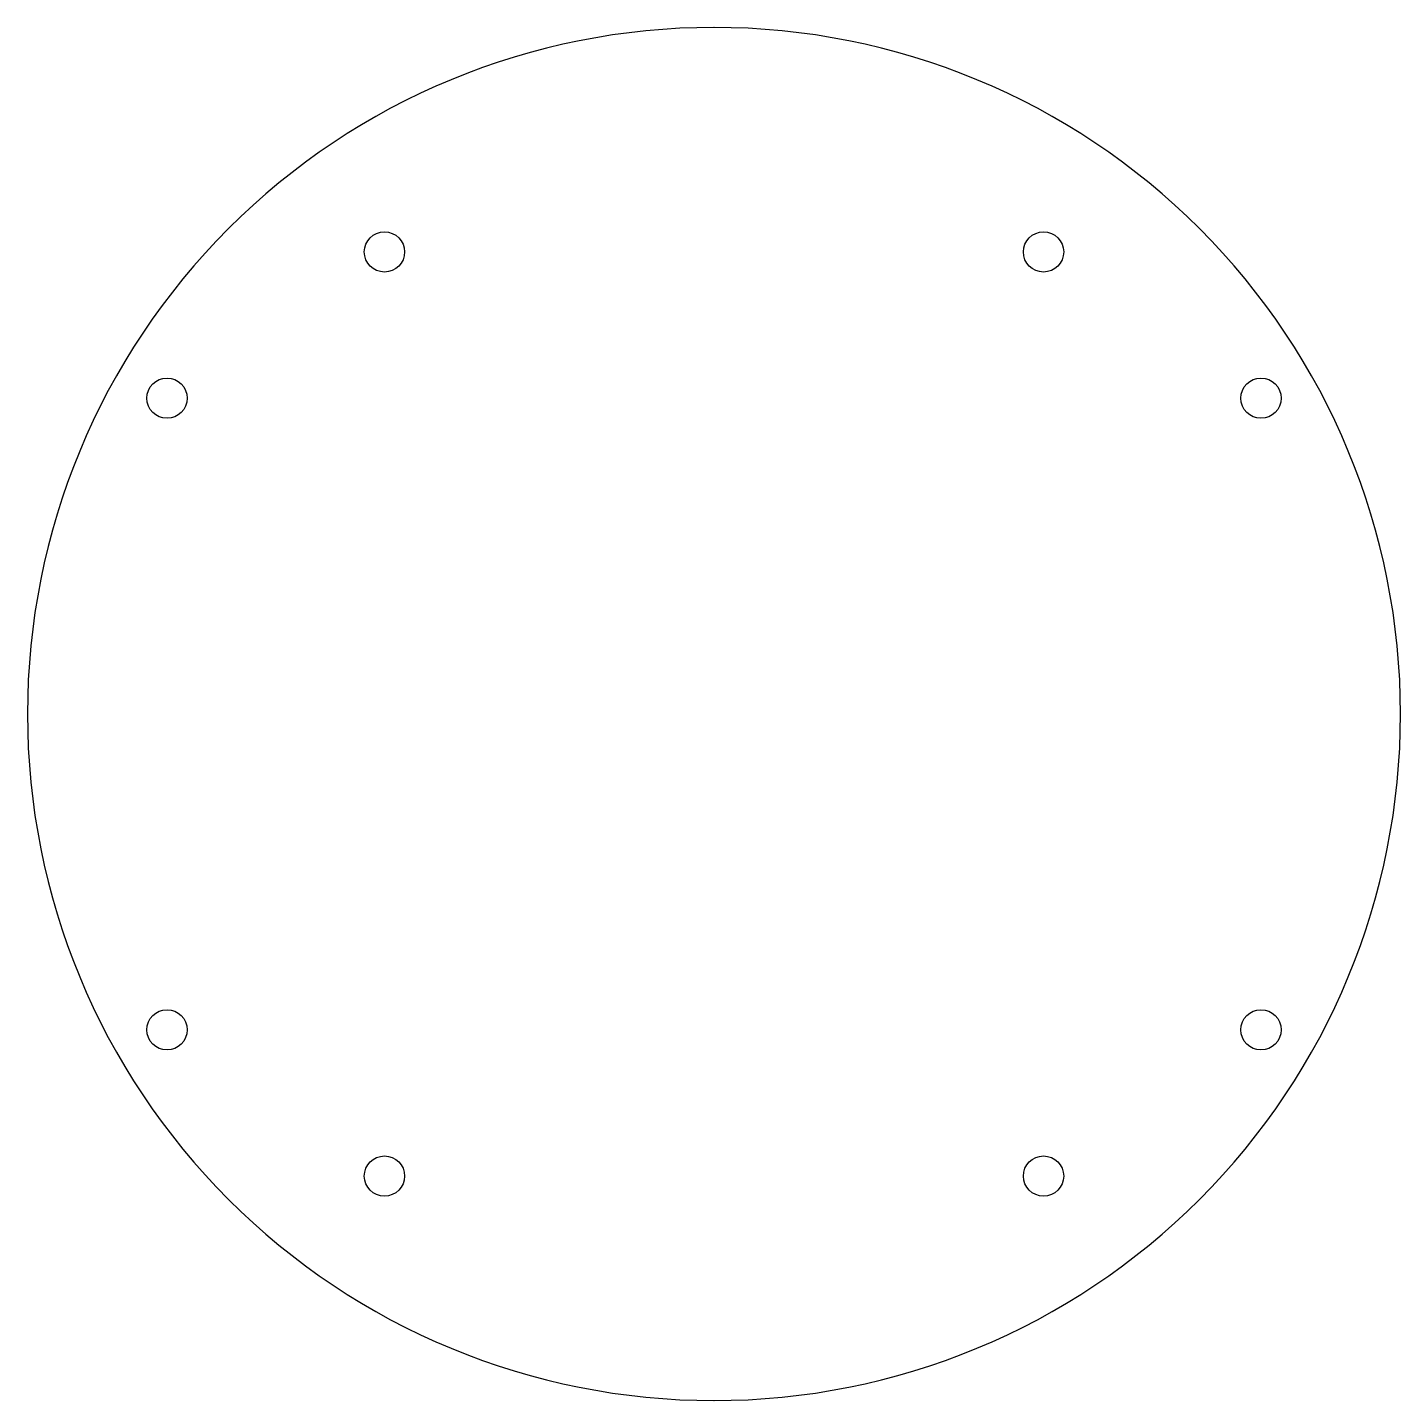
# Model space of a CAD drawing. Header units: millimetres. Extents: x -37.5 to 37.5, y -37.5 to 37.5.
import ezdxf

# ---------------------------------------------------------------- set-up
doc = ezdxf.new("R2010")
doc.units = ezdxf.units.MM
doc.layers.get('0').update_dxf_attribs({"linetype": 'CONTINUOUS'})

msp = doc.modelspace()

# ---------------------------------------------------------------- linework, layer by layer
msp.add_lwpolyline([(0.01, -37.5, 0.414214), (37.5, -0.01), (37.5, 0.01, 0.414214), (0.01, 37.5), (-0.01, 37.5, 0.414214), (-37.5, 0.01), (-37.5, -0.01, 0.414214), (-0.01, -37.5)], format="xyb", close=True)
for centre in [(-18, 25.239), (18, 25.239), (-29.878, 17.25), (29.878, 17.25), (-29.878, -17.25), (29.878, -17.25), (-18, -25.239), (18, -25.239)]:
    msp.add_circle(centre, 1.1)

doc.saveas('drawing.dxf')
